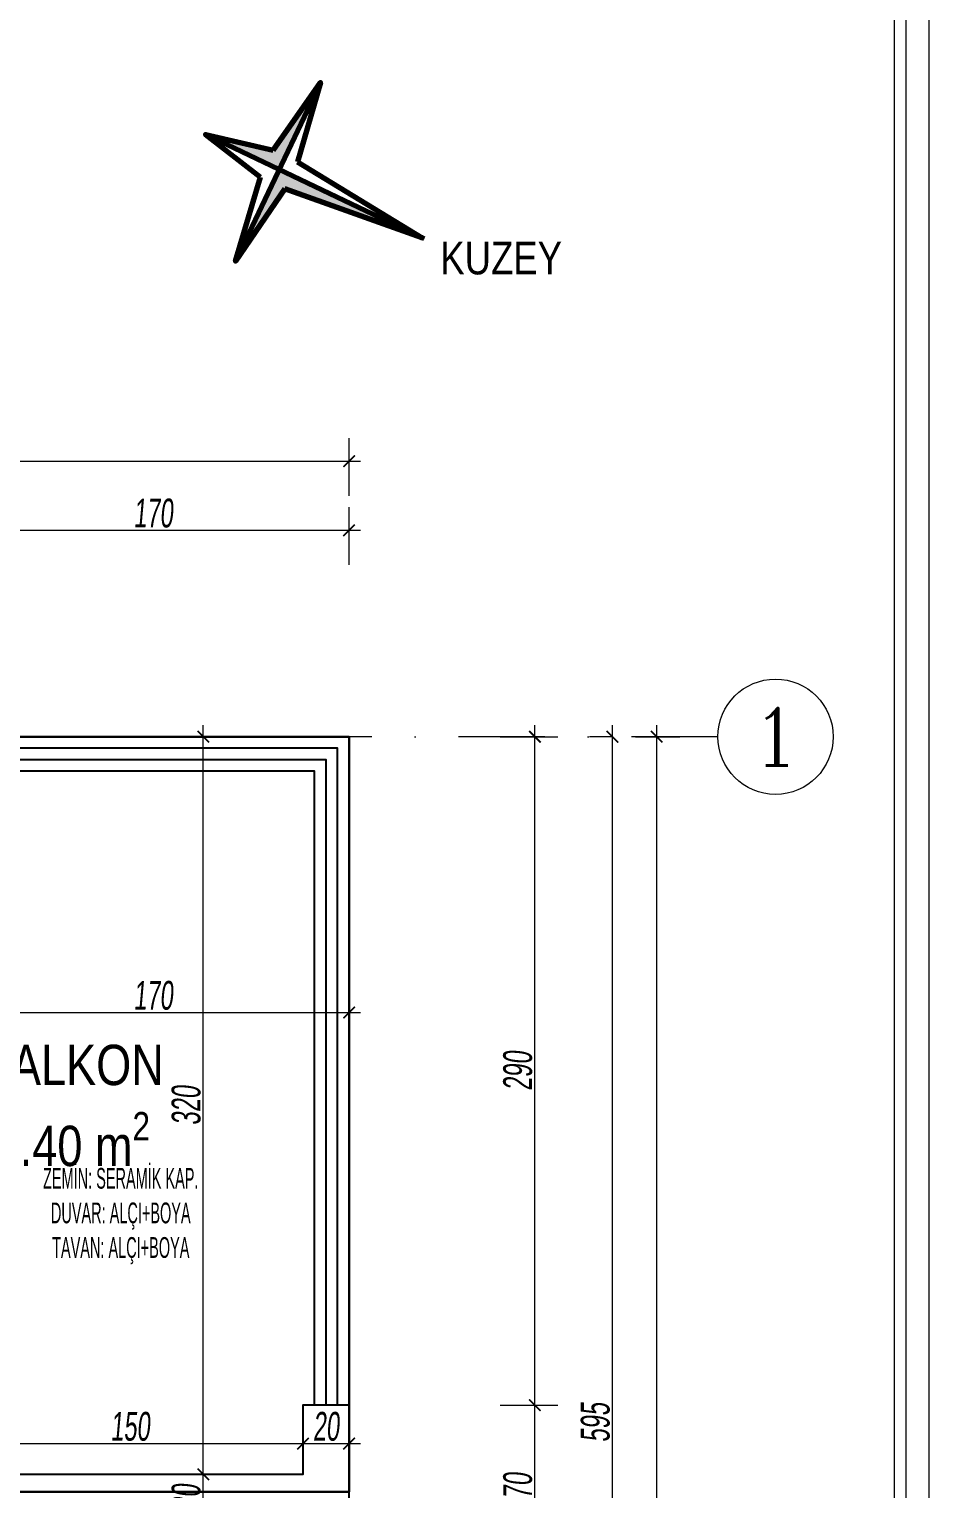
# Model space of a CAD drawing. Header units: millimetres. Extents: x -2145 to 33996, y -835 to 2363.
# Drawn here: x 15951 to 16341, y 513 to 1147 of the extents above; entities that cross this region are included whole.
import ezdxf
from ezdxf.enums import TextEntityAlignment as Align

# ---------------------------------------------------------------- set-up
doc = ezdxf.new("R2010")
doc.units = ezdxf.units.MM
doc.linetypes.add('DASHDOT', pattern=[1, 0.5, -0.25, 0, -0.25])
doc.linetypes.add('DOT', pattern=[0.25, 0, -0.25])
doc.layers.add('ALAN', color=3, linetype='Continuous', lineweight=25, plot=False)
for name, color, linetype, lineweight in [('arcCGDM_antet', 85, 'Continuous', 20), ('EMSAL HESAP', 1, 'Continuous', 30), ('NET_AKS', 251, 'DASHDOT', 9), ('NET_AKS_YAZI', 31, 'DASHDOT', 9), ('NET_DUVAR', 150, 'Continuous', 18), ('NET_TAŞIYICI', 1, 'Continuous', 35), ('NET_ÖLÇÜ DIŞ', 235, 'Continuous', 9), ('NET_ÖLÇÜ İÇ', 54, 'Continuous', 9), ('NET_ÖLÇÜ_AKS', 31, 'Continuous', 15)]:
    doc.layers.add(name, color=color, linetype=linetype, lineweight=lineweight)
for name, color, linetype in [('NET_KİRİŞ', 253, 'DOT'), ('NET_POZ', 41, 'Continuous'), ('T-GOR-5', 33, 'Continuous'), ('T-MAH-AD', 7, 'Continuous')]:
    doc.layers.add(name, color=color, linetype=linetype)
doc.styles.add('ARIALTR', font='arial.ttf', dxfattribs={"width": 0.8, "height": 22.5})
doc.styles.add('BODRUM', font='swisscl.ttf', dxfattribs={"width": 0.8, "oblique": 5})
doc.styles.get("Standard").update_dxf_attribs({"font": 'arial.ttf'})
doc.styles.add('TAks_2', font='ROMANC', dxfattribs={"height": 5})
doc.dimstyles.new('olcu-50', dxfattribs={"dimscale": 0, "dimtxt": 12.5, "dimasz": 5, "dimexe": 10, "dimexo": 10, "dimgap": 1, "dimtad": 1, "dimdec": 1, "dimzin": 12, "dimtxsty": 'BODRUM', "dimblk": 'ARCHTICK', "dimcen": 8, "dimdle": 5, "dimclrd": 256, "dimclre": 256, "dimclrt": 256, "dimadec": 0, "dimazin": 2, "dimtfac": 1, "dimtdec": 1, "dimtix": 1, "dimtmove": 0, "dimatfit": 3, "dimldrblk": 'ARCHTICK', "dimfxl": 15, "dimfxlon": 1, "dimlwd": -1, "dimlwe": -1, "dimarcsym": 0})

# ---------------------------------------------------------------- blocks, each defined once
blk = doc.blocks.new('A$C6BB35773')
at = {"layer": 'NET_TAŞIYICI', "linetype": 'Continuous', "lineweight": 70}
h = blk.add_hatch(color=256, dxfattribs=at)
h.paths.add_polyline_path([(-68, 0), (0, 0), (-0.1, 80.8), (-11.3, 12.6)])
h.paths.add_polyline_path([(0, 0), (134.6, 0), (11.3, -12.3), (0.1, -84.8)])
for p, q in [((-0.1, 80.8), (0.1, -84.8)), ((134.6, 0), (-68, 0))]:
    blk.add_line(p, q, dxfattribs=at)
for points in [[(-11.3, 12.6), (-0.1, 80.8), (11.3, 12.6)], [(-11.3, -12.4), (-68, 0), (-11.3, 12.6)], [(11.3, 12.6), (132.6, 0), (11.3, -12.3)], [(11.3, -12.3), (0.1, -84.8), (-11.3, -12.4)]]:
    blk.add_lwpolyline(points, dxfattribs=at)
blk = doc.blocks.new('_ArchTick')
at = {"color": 0, "linetype": 'ByBlock', "const_width": 0.15}
blk.add_lwpolyline([(-0.5, -0.5), (0.5, 0.5)], dxfattribs=at)
blk = doc.blocks.new('*D1583')
at = {"layer": 'Defpoints', "color": 0, "transparency": 16777216}
for p in [(1114.26, 0), (1114.26, 0), (1114.26, -595)]:
    blk.add_point(p, dxfattribs=at)
at = {"layer": 'NET_ÖLÇÜ_AKS', "transparency": 16777216}
for p, q in [((1114.26, -600), (1114.26, 5)), ((1114.26, 0), (1104.26, 0)), ((1114.26, -595), (1104.26, -595))]:
    blk.add_line(p, q, dxfattribs=at)
at = {"layer": 'NET_ÖLÇÜ_AKS', "transparency": 16777216, "xscale": 5, "yscale": 5, "zscale": 5}
for p, rotation in [((1114.26, 0), 90), ((1114.26, -595), 270)]:
    blk.add_blockref('_ArchTick', p, dxfattribs=dict(at, rotation=rotation))
at = {"layer": 'NET_ÖLÇÜ_AKS', "transparency": 16777216, "insert": (1106.85, -297.5), "char_height": 12.5, "attachment_point": 5, "rotation": 90, "style": 'BODRUM'}
blk.add_mtext('595', dxfattribs=at)
blk = doc.blocks.new('*D1584')
at = {"layer": 'Defpoints', "color": 0, "transparency": 16777216}
for p in [(1114.26, 0), (1133.46, 0), (1114.26, -980)]:
    blk.add_point(p, dxfattribs=at)
at = {"layer": 'NET_ÖLÇÜ_AKS', "transparency": 16777216}
for p, q in [((1133.46, -985), (1133.46, 5)), ((1124.26, 0), (1143.46, 0)), ((1124.26, -980), (1143.46, -980))]:
    blk.add_line(p, q, dxfattribs=at)
at = {"layer": 'NET_ÖLÇÜ_AKS', "transparency": 16777216, "xscale": 5, "yscale": 5, "zscale": 5}
for p, rotation in [((1133.46, 0), 90), ((1133.46, -980), 270)]:
    blk.add_blockref('_ArchTick', p, dxfattribs=dict(at, rotation=rotation))
at = {"layer": 'NET_ÖLÇÜ_AKS', "transparency": 16777216, "insert": (1126.05, -490), "char_height": 12.5, "attachment_point": 5, "rotation": 90, "style": 'BODRUM'}
blk.add_mtext('980', dxfattribs=at)
blk = doc.blocks.new('A$C5ec6af74')
at = {"layer": 'NET_AKS', "ltscale": 75}
blk.add_line((1125, 980), (-1195, 980), dxfattribs=at)
at = {"layer": 'NET_AKS', "linetype": 'Continuous', "ltscale": 100}
blk.add_circle((1150, 980), 25, dxfattribs=at)
at = {"layer": 'NET_AKS_YAZI', "linetype": 'Continuous', "style": 'TAks_2'}
blk.add_text('1', height=25, dxfattribs=at).set_placement((1150, 980), align=Align.MIDDLE_CENTER)
blk = doc.blocks.new('*D903')
at = {"layer": 'Defpoints', "color": 0, "transparency": 16777216}
for p in [(16026.24, 519.61), (16026.24, 519.61), (16031.24, 499.61)]:
    blk.add_point(p, dxfattribs=at)
at = {"layer": 'NET_ÖLÇÜ İÇ', "transparency": 16777216}
for p, q in [((16026.24, 519.61), (16016.24, 519.61)), ((16026.24, 494.61), (16026.24, 524.61)), ((16026.24, 499.61), (16016.24, 499.61))]:
    blk.add_line(p, q, dxfattribs=at)
at = {"layer": 'NET_ÖLÇÜ İÇ', "transparency": 16777216, "xscale": 5, "yscale": 5, "zscale": 5}
for p, rotation in [((16026.24, 519.61), 90), ((16026.24, 499.61), 270)]:
    blk.add_blockref('_ArchTick', p, dxfattribs=dict(at, rotation=rotation))
at = {"layer": 'NET_ÖLÇÜ İÇ', "transparency": 16777216, "insert": (16018.84, 509.61), "char_height": 12.5, "attachment_point": 5, "rotation": 90, "style": 'BODRUM'}
blk.add_mtext('20', dxfattribs=at)
blk = doc.blocks.new('*D904')
at = {"layer": 'Defpoints', "color": 0, "transparency": 16777216}
for p in [(16026.24, 839.61), (16026.24, 839.61), (16026.24, 519.61)]:
    blk.add_point(p, dxfattribs=at)
at = {"layer": 'NET_ÖLÇÜ İÇ', "transparency": 16777216}
for p, q in [((16026.24, 514.61), (16026.24, 844.61)), ((16026.24, 839.61), (16016.24, 839.61)), ((16026.24, 519.61), (16016.24, 519.61))]:
    blk.add_line(p, q, dxfattribs=at)
at = {"layer": 'NET_ÖLÇÜ İÇ', "transparency": 16777216, "xscale": 5, "yscale": 5, "zscale": 5}
for p, rotation in [((16026.24, 839.61), 90), ((16026.24, 519.61), 270)]:
    blk.add_blockref('_ArchTick', p, dxfattribs=dict(at, rotation=rotation))
at = {"layer": 'NET_ÖLÇÜ İÇ', "transparency": 16777216, "insert": (16018.83, 679.61), "char_height": 12.5, "attachment_point": 5, "rotation": 90, "style": 'BODRUM'}
blk.add_mtext('320', dxfattribs=at)
blk = doc.blocks.new('*D953')
at = {"layer": 'Defpoints', "color": 0, "transparency": 16777216}
for p in [(15919.48, 719.95), (16089.48, 719.95), (16089.48, 719.95)]:
    blk.add_point(p, dxfattribs=at)
at = {"layer": 'NET_ÖLÇÜ İÇ', "transparency": 16777216}
for p, q in [((15919.48, 719.95), (15919.48, 729.95)), ((16089.48, 719.95), (16089.48, 729.95)), ((15914.48, 719.95), (16094.48, 719.95))]:
    blk.add_line(p, q, dxfattribs=at)
at = {"layer": 'NET_ÖLÇÜ İÇ', "transparency": 16777216, "xscale": 5, "yscale": 5, "zscale": 5, "rotation": 180}
blk.add_blockref('_ArchTick', (15919.48, 719.95), dxfattribs=at)
at = {"layer": 'NET_ÖLÇÜ İÇ', "transparency": 16777216, "xscale": 5, "yscale": 5, "zscale": 5}
blk.add_blockref('_ArchTick', (16089.48, 719.95), dxfattribs=at)
at = {"layer": 'NET_ÖLÇÜ İÇ', "transparency": 16777216, "insert": (16004.48, 727.35), "char_height": 12.5, "attachment_point": 5, "style": 'BODRUM'}
blk.add_mtext('170', dxfattribs=at)
blk = doc.blocks.new('*D958')
at = {"layer": 'Defpoints', "color": 0, "transparency": 16777216}
for p in [(15919.48, 532.97), (16069.48, 532.97), (16069.48, 532.97)]:
    blk.add_point(p, dxfattribs=at)
at = {"layer": 'NET_ÖLÇÜ İÇ', "transparency": 16777216}
for p, q in [((15919.48, 532.97), (15919.48, 542.97)), ((16069.48, 532.97), (16069.48, 542.97)), ((15914.48, 532.97), (16074.48, 532.97))]:
    blk.add_line(p, q, dxfattribs=at)
at = {"layer": 'NET_ÖLÇÜ İÇ', "transparency": 16777216, "xscale": 5, "yscale": 5, "zscale": 5, "rotation": 180}
blk.add_blockref('_ArchTick', (15919.48, 532.97), dxfattribs=at)
at = {"layer": 'NET_ÖLÇÜ İÇ', "transparency": 16777216, "xscale": 5, "yscale": 5, "zscale": 5}
blk.add_blockref('_ArchTick', (16069.48, 532.97), dxfattribs=at)
at = {"layer": 'NET_ÖLÇÜ İÇ', "transparency": 16777216, "insert": (15994.48, 540.38), "char_height": 12.5, "attachment_point": 5, "style": 'BODRUM'}
blk.add_mtext('150', dxfattribs=at)
blk = doc.blocks.new('*D959')
at = {"layer": 'Defpoints', "color": 0, "transparency": 16777216}
for p in [(16069.48, 532.97), (16089.48, 532.97), (16089.48, 532.97)]:
    blk.add_point(p, dxfattribs=at)
at = {"layer": 'NET_ÖLÇÜ İÇ', "transparency": 16777216}
for p, q in [((16069.48, 532.97), (16069.48, 542.97)), ((16089.48, 532.97), (16089.48, 542.97)), ((16064.48, 532.97), (16094.48, 532.97))]:
    blk.add_line(p, q, dxfattribs=at)
at = {"layer": 'NET_ÖLÇÜ İÇ', "transparency": 16777216, "xscale": 5, "yscale": 5, "zscale": 5, "rotation": 180}
blk.add_blockref('_ArchTick', (16069.48, 532.97), dxfattribs=at)
at = {"layer": 'NET_ÖLÇÜ İÇ', "transparency": 16777216, "xscale": 5, "yscale": 5, "zscale": 5}
blk.add_blockref('_ArchTick', (16089.48, 532.97), dxfattribs=at)
at = {"layer": 'NET_ÖLÇÜ İÇ', "transparency": 16777216, "insert": (16079.48, 540.38), "char_height": 12.5, "attachment_point": 5, "style": 'BODRUM'}
blk.add_mtext('20', dxfattribs=at)
blk = doc.blocks.new('*D1155')
at = {"layer": 'Defpoints', "color": 0, "transparency": 16777216}
for p in [(16089.48, 549.61), (16170.08, 549.61), (16089.48, 479.61)]:
    blk.add_point(p, dxfattribs=at)
at = {"layer": 'NET_ÖLÇÜ DIŞ', "transparency": 16777216}
for p, q in [((16170.08, 474.61), (16170.08, 554.61)), ((16155.08, 549.61), (16180.08, 549.61)), ((16155.08, 479.61), (16180.08, 479.61))]:
    blk.add_line(p, q, dxfattribs=at)
at = {"layer": 'NET_ÖLÇÜ DIŞ', "transparency": 16777216, "xscale": 5, "yscale": 5, "zscale": 5}
for p, rotation in [((16170.08, 549.61), 90), ((16170.08, 479.61), 270)]:
    blk.add_blockref('_ArchTick', p, dxfattribs=dict(at, rotation=rotation))
at = {"layer": 'NET_ÖLÇÜ DIŞ', "transparency": 16777216, "insert": (16162.68, 514.61), "char_height": 12.5, "attachment_point": 5, "rotation": 90, "style": 'BODRUM'}
blk.add_mtext('70', dxfattribs=at)
blk = doc.blocks.new('*D1156')
at = {"layer": 'Defpoints', "color": 0, "transparency": 16777216}
for p in [(16089.48, 839.61), (16170.08, 839.61), (16089.48, 549.61)]:
    blk.add_point(p, dxfattribs=at)
at = {"layer": 'NET_ÖLÇÜ DIŞ', "transparency": 16777216}
for p, q in [((16170.08, 544.61), (16170.08, 844.61)), ((16155.08, 839.61), (16180.08, 839.61)), ((16155.08, 549.61), (16180.08, 549.61))]:
    blk.add_line(p, q, dxfattribs=at)
at = {"layer": 'NET_ÖLÇÜ DIŞ', "transparency": 16777216, "xscale": 5, "yscale": 5, "zscale": 5}
for p, rotation in [((16170.08, 839.61), 90), ((16170.08, 549.61), 270)]:
    blk.add_blockref('_ArchTick', p, dxfattribs=dict(at, rotation=rotation))
at = {"layer": 'NET_ÖLÇÜ DIŞ', "transparency": 16777216, "insert": (16162.68, 694.61), "char_height": 12.5, "attachment_point": 5, "rotation": 90, "style": 'BODRUM'}
blk.add_mtext('290', dxfattribs=at)
blk = doc.blocks.new('A$Cb9b20b1b')
at = {"layer": 'NET_KİRİŞ', "ltscale": 10}
for p in [(-1060, 150), (-890, 745)]:
    blk.add_line(p, (-1060, 745), dxfattribs=at)
blk = doc.blocks.new('*D1352')
at = {"layer": 'Defpoints', "color": 0, "transparency": 16777216}
for p in [(16089.48, 929.15), (15919.48, 839.61), (16089.48, 839.61)]:
    blk.add_point(p, dxfattribs=at)
at = {"layer": 'NET_ÖLÇÜ DIŞ', "transparency": 16777216}
for p, q in [((15919.48, 914.15), (15919.48, 939.15)), ((16089.48, 914.15), (16089.48, 939.15)), ((15914.48, 929.15), (16094.48, 929.15))]:
    blk.add_line(p, q, dxfattribs=at)
at = {"layer": 'NET_ÖLÇÜ DIŞ', "transparency": 16777216, "xscale": 5, "yscale": 5, "zscale": 5, "rotation": 180}
blk.add_blockref('_ArchTick', (15919.48, 929.15), dxfattribs=at)
at = {"layer": 'NET_ÖLÇÜ DIŞ', "transparency": 16777216, "xscale": 5, "yscale": 5, "zscale": 5}
blk.add_blockref('_ArchTick', (16089.48, 929.15), dxfattribs=at)
at = {"layer": 'NET_ÖLÇÜ DIŞ', "transparency": 16777216, "insert": (16004.48, 936.55), "char_height": 12.5, "attachment_point": 5, "style": 'BODRUM'}
blk.add_mtext('170', dxfattribs=at)
blk = doc.blocks.new('*D1344')
at = {"layer": 'Defpoints', "color": 0, "transparency": 16777216}
for p in [(16089.48, 959.15), (14089.48, 929.15), (16089.48, 929.15)]:
    blk.add_point(p, dxfattribs=at)
at = {"layer": 'NET_ÖLÇÜ DIŞ', "transparency": 16777216}
for p, q in [((14089.48, 944.15), (14089.48, 969.15)), ((16089.48, 944.15), (16089.48, 969.15)), ((14084.48, 959.15), (16094.48, 959.15))]:
    blk.add_line(p, q, dxfattribs=at)
at = {"layer": 'NET_ÖLÇÜ DIŞ', "transparency": 16777216, "xscale": 5, "yscale": 5, "zscale": 5, "rotation": 180}
blk.add_blockref('_ArchTick', (14089.48, 959.15), dxfattribs=at)
at = {"layer": 'NET_ÖLÇÜ DIŞ', "transparency": 16777216, "xscale": 5, "yscale": 5, "zscale": 5}
blk.add_blockref('_ArchTick', (16089.48, 959.15), dxfattribs=at)
at = {"layer": 'NET_ÖLÇÜ DIŞ', "transparency": 16777216, "insert": (15089.48, 966.55), "char_height": 12.5, "attachment_point": 5, "style": 'BODRUM'}
blk.add_mtext('2000', dxfattribs=at)
blk = doc.blocks.new('A$C3a4dd877')
at = {"layer": 'NET_ÖLÇÜ_AKS'}
dim = blk.add_linear_dim(base=(1114.26, 0), p1=(1114.26, -595), p2=(1114.26, 0), angle=270, dimstyle='olcu-50', override={"dimscale": 1, "dimtmove": 1}, dxfattribs=at)
dim.commit()
dim.dimension.update_dxf_attribs({"geometry": '*D1583', "text_midpoint": (1106.85, -297.5)})
dim = blk.add_aligned_dim(p1=(1114.26, -980), p2=(1114.26, 0), distance=-19.2, dimstyle='olcu-50', override={"dimscale": 1}, dxfattribs=at)
dim.commit()
dim.dimension.update_dxf_attribs({"geometry": '*D1584', "text_midpoint": (1126.05, -490)})

msp = doc.modelspace()

# ---------------------------------------------------------------- linework, layer by layer
at = {"layer": 'ALAN'}
for points in [[(16089.48, 839.61), (14089.48, 839.61), (14089.48, 244.61), (14109.48, 244.61), (14109.48, -140.39), (16069.48, -140.39), (16069.48, 244.61), (16089.48, 244.61)], [(15919.48, 809.61), (15919.48, 839.61), (16089.48, 839.61), (16089.48, 549.61), (16069.48, 549.61), (16069.48, 519.61), (15919.48, 519.61)]]:
    msp.add_lwpolyline(points, close=True, dxfattribs=at)
at = {"layer": 'arcCGDM_antet', "ltscale": 10}
for points in [[(13850.97, 1660.32), (16340.97, 1660.32), (16340.97, -829.68), (13850.97, -829.68)], [(13860.97, 1650.32), (16330.97, 1650.32), (16330.97, -769.68), (13860.97, -769.68)], [(13865.97, 1645.32), (16325.97, 1645.32), (16325.97, -764.68), (13865.97, -764.68)]]:
    msp.add_lwpolyline(points, close=True, dxfattribs=at)
at = {"layer": 'EMSAL HESAP'}
msp.add_lwpolyline([(16089.48, 512.11), (16089.48, 839.61), (15089.48, 839.61), (15089.48, 459.61), (15114.48, 459.61), (15114.48, 254.61), (15509.48, 254.61), (15509.48, 512.11)], close=True, dxfattribs=at)
at = {"layer": 'NET_DUVAR'}
msp.add_line((16069.48, 549.61), (16089.48, 549.61), dxfattribs=at)
for points in [[(16069.48, 519.61), (16069.48, 549.61)], [(16089.48, 479.61), (16089.48, 549.61)], [(15919.48, 519.61), (16069.48, 519.61)]]:
    msp.add_lwpolyline(points, dxfattribs=at)
at = {"layer": 'T-GOR-5'}
for points in [[(16089.48, 549.61), (16089.48, 839.61), (15919.48, 839.61)], [(16084.48, 549.61), (16084.48, 834.61), (15919.48, 834.61)], [(16079.48, 549.61), (16079.48, 829.61), (15919.48, 829.61)], [(16074.48, 549.61), (16074.48, 824.61), (15919.48, 824.61)]]:
    msp.add_lwpolyline(points, dxfattribs=at)

# ---------------------------------------------------------------- block references
at = {"layer": 'NET_AKS'}
msp.add_blockref('A$C5ec6af74', (15124.48, -140.39), dxfattribs=at)
at = {"layer": 'NET_DUVAR', "xscale": 0.5184000000000011, "yscale": 0.5184000000000011, "zscale": 0.5184000000000011, "rotation": 334.509504706176}
msp.add_blockref('A$C6BB35773', (16059.07, 1085.61), dxfattribs=at)
at = {"layer": 'NET_KİRİŞ', "xscale": -1}
msp.add_blockref('A$Cb9b20b1b', (15029.48, 94.61), dxfattribs=at)
at = {"layer": 'NET_ÖLÇÜ_AKS'}
msp.add_blockref('A$C3a4dd877', (15089.48, 839.61), dxfattribs=at)

# ---------------------------------------------------------------- texts
at = {"layer": 'NET_POZ', "insert": (15990.43, 610.77), "char_height": 9, "width": 105.1157, "attachment_point": 8}
msp.add_mtext('{\\W0.5;ZEMİN: SERAMİK KAP.\\PDUVAR: ALÇI+BOYA\\PTAVAN: ALÇI+BOYA}', dxfattribs=at)
at = {"layer": 'T-MAH-AD', "style": 'ARIALTR'}
for s, insert, char_height, width, attachment_point in [('KUZEY', (16155.45, 1039.96), 14.175, 155.0103, 8), ('\\A1;BALKON\\P5.40 m{\\H0.7x;\\S2^ ;}', (15969.43, 705.98), 17.5, 121.1216, 2)]:
    msp.add_mtext(s, dxfattribs=dict(at, insert=insert, char_height=char_height, width=width, attachment_point=attachment_point))

# ---------------------------------------------------------------- dimensions: what is measured, and where the dimension line sits
at = {"layer": 'NET_ÖLÇÜ DIŞ'}
dim = msp.add_linear_dim(base=(16089.48, 959.15), p1=(14089.48, 929.15), p2=(16089.48, 929.15), dimstyle='olcu-50', override={"dimscale": 1}, dxfattribs=at)
dim.commit()
dim.dimension.update_dxf_attribs({"geometry": '*D1344', "text_midpoint": (15089.48, 966.55)})
for base, p1, p2, angle, picture, middle in [((16089.48, 929.15), (15919.48, 839.61), (16089.48, 839.61), 180, '*D1352', (16004.48, 936.55)), ((16170.08, 839.61), (16089.48, 549.61), (16089.48, 839.61), 270, '*D1156', (16162.68, 694.61)), ((16170.08, 549.61), (16089.48, 479.61), (16089.48, 549.61), 270, '*D1155', (16162.68, 514.61))]:
    dim = msp.add_linear_dim(base=base, p1=p1, p2=p2, angle=angle, dimstyle='olcu-50', override={"dimscale": 1, "dimtmove": 1}, dxfattribs=at)
    dim.commit()
    dim.dimension.update_dxf_attribs({"geometry": picture, "text_midpoint": middle})
at = {"layer": 'NET_ÖLÇÜ İÇ'}
for base, p1, p2, angle, picture, middle in [((16026.24, 839.61), (16026.24, 519.61), (16026.24, 839.61), 270, '*D904', (16018.83, 679.61)), ((16089.48, 719.95), (15919.48, 719.95), (16089.48, 719.95), 180, '*D953', (16004.48, 727.35)), ((16069.48, 532.97), (15919.48, 532.97), (16069.48, 532.97), 180, '*D958', (15994.48, 540.38)), ((16089.48, 532.97), (16069.48, 532.97), (16089.48, 532.97), 180, '*D959', (16079.48, 540.38)), ((16026.24, 519.61), (16031.24, 499.61), (16026.24, 519.61), 270, '*D903', (16018.84, 509.61))]:
    dim = msp.add_linear_dim(base=base, p1=p1, p2=p2, angle=angle, dimstyle='olcu-50', override={"dimscale": 1, "dimtmove": 1}, dxfattribs=at)
    dim.commit()
    dim.dimension.update_dxf_attribs({"geometry": picture, "text_midpoint": middle})

doc.saveas('drawing.dxf')
